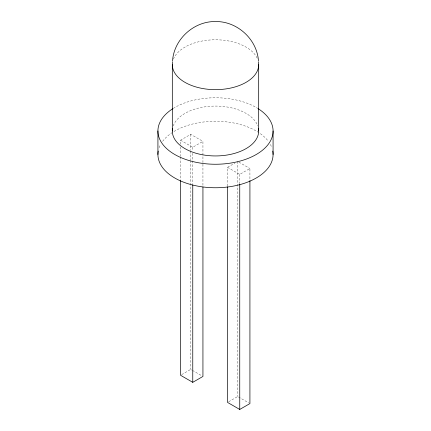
<?xml version="1.0" encoding="UTF-8"?>
<svg xmlns="http://www.w3.org/2000/svg" width="431" height="431" viewBox="0 0 431 431"><rect width="100%" height="100%" fill="white"/><g stroke="black" fill="none" stroke-linecap="round" stroke-linejoin="round"><path stroke-width="0.32" stroke-dasharray="2.15 1.62" d="M180.546 144.24L180.546 140.21L190.723 134.332L202.936 141.384L202.936 185.713M180.546 140.21L192.759 147.262L202.936 141.384M227.53 186.138L227.53 167.336L234.879 163.09M227.53 167.336L239.744 174.388L249.921 168.51L249.921 179.926M181.677 374.62L190.723 369.399L191.887 370.067M228.662 401.746L237.707 396.52L248.757 402.904M238.871 162.131L249.921 168.51M192.468 370.407L201.778 375.778M239.744 174.388L239.744 183.789M237.707 161.458L237.707 396.52M192.759 147.262L192.759 150.618M192.759 153.307L192.759 184.199M190.723 134.332L190.723 150.451M190.723 151.125L190.723 159.853M190.723 160.526L190.723 369.399M180.546 146.928L180.546 156.329M180.546 156.997L180.546 179.835M173.246 108.423A57.576 33.241 0 0 1 257.754 108.423M159.141 147.704A57.576 33.241 0 0 1 160.634 144.428M162.659 141.309A57.576 33.241 0 0 1 215.5 121.273A57.576 33.241 0 0 1 268.341 141.309M270.366 144.428A57.576 33.241 0 0 1 271.859 147.704M173.424 59.117A43.186 24.933 0 0 1 215.5 39.787A43.186 24.933 0 0 1 257.576 59.117M173.235 125.9A43.186 24.933 0 0 1 215.5 106.074A43.186 24.933 0 0 1 257.765 125.9"/><path stroke-width="0.65" d="M172.524 61.261C173.715 39.469 193.724 21.119 215.5 21.55C237.276 21.119 257.285 39.469 258.476 61.261M180.546 180.508L180.546 375.272L192.759 382.324L202.936 376.446L202.936 187.054M227.53 186.812L227.53 402.398L239.744 409.45L249.921 403.572L249.921 180.6M273.076 131.008L273.076 154.513M258.686 64.72L258.686 131.008M239.744 184.463L239.744 409.45M192.759 184.872L192.759 382.324M172.314 64.72L172.314 131.008M157.924 131.008L157.924 154.513M258.255 108.741A57.576 33.241 0 0 1 255.513 154.912A57.576 33.241 0 0 1 175.487 154.912A57.576 33.241 0 0 1 172.745 108.741M272.769 151.082A57.576 33.241 0 0 1 215.5 187.754A57.576 33.241 0 0 1 158.231 151.082M258.455 62.145A43.186 24.933 0 0 1 215.5 89.648A43.186 24.933 0 0 1 172.545 62.145M258.455 128.433A43.186 24.933 0 0 1 215.5 155.941A43.186 24.933 0 0 1 172.545 128.433"/></g></svg>
